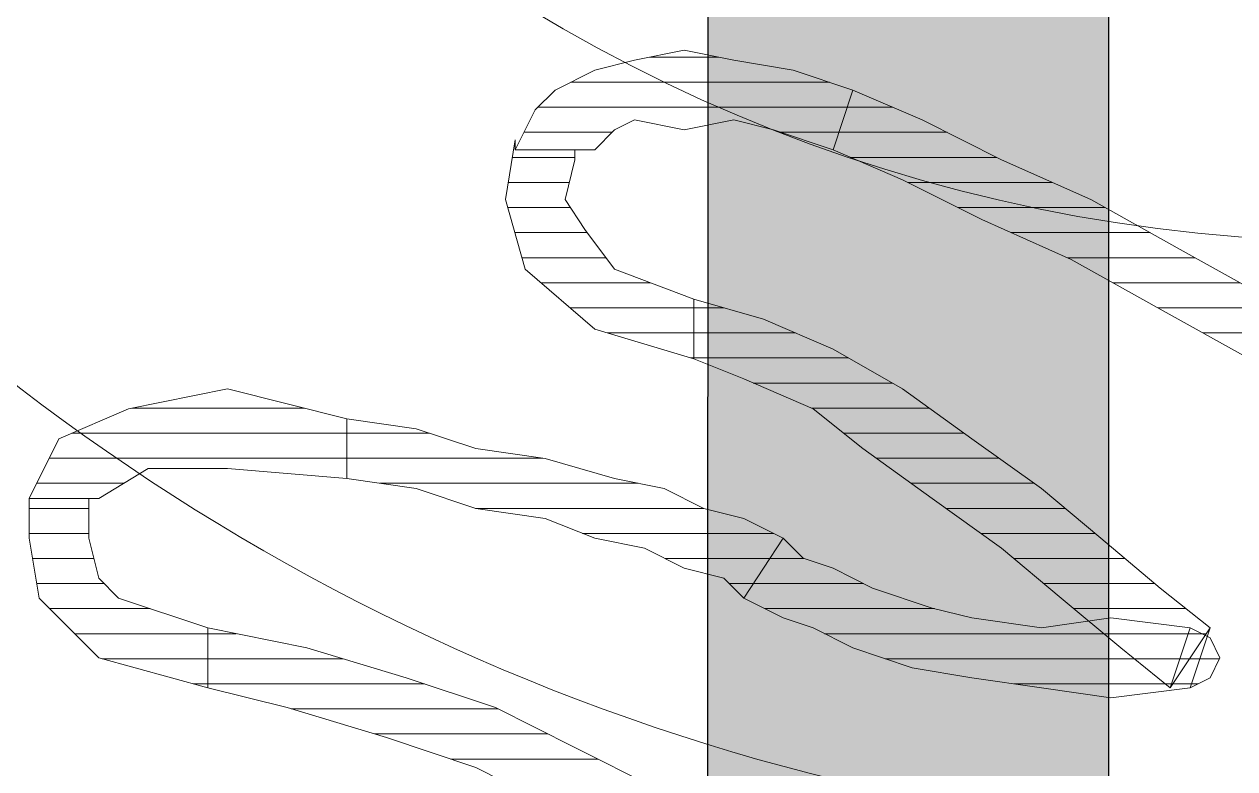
# Model space of a CAD drawing. Header units: centimetres. Extents: x 54005 to 61405, y 90310 to 94744.
# Drawn here: x 56657.55 to 56663.58, y 92630.36 to 92634.07 of the extents above; entities that cross this region are included whole.
import ezdxf

# ---------------------------------------------------------------- set-up
doc = ezdxf.new("R2010")
doc.units = ezdxf.units.CM
doc.header["$LTSCALE"] = 25
doc.linetypes.add('DASHDOT2', pattern=[0.5, 0.25, -0.125, 0, -0.125])
doc.layers.get('0').update_dxf_attribs({"lineweight": 0})
doc.layers.add('BA_axis', color=5, linetype='DASHDOT2')
doc.layers.add('OC-Mutfak_Ekipman', color=252, linetype='Continuous')
pattern_1 = [(360, (-5108.51305, -673.59423), (1e-16, 0.125), [25])]

# ---------------------------------------------------------------- blocks, each defined once
blk = doc.blocks.new('salatabar')
at = {"layer": 'OC-Mutfak_Ekipman'}
h = blk.add_hatch(color=256, dxfattribs=at)
h.dxf.hatch_style = 1
h.paths.add_polyline_path([(93394.0447, -80809.4894, 0.414212), (93393.0448, -80808.4893, 0.41421), (93392.0447, -80809.4893), (93392.0331, -80957.4893, 0.414217), (93393.0331, -80958.4893, 0.414216), (93394.0331, -80957.4894)])
h.paths.add_polyline_path([(93402.0447, -80809.4899, 0.414217), (93401.0448, -80808.4899, 0.414216), (93400.0447, -80809.4898), (93400.0331, -80957.4898, 0.414212), (93401.0331, -80958.4899, 0.41421), (93402.0331, -80957.4899)])
h.paths.add_polyline_path([(93410.0447, -80809.4905, 0.414217), (93409.0448, -80808.4904, 0.41421), (93408.0447, -80809.4903), (93408.0331, -80957.4903, 0.414217), (93409.0331, -80958.4904, 0.41421), (93410.0331, -80957.4905)])
h.paths.add_polyline_path([(93416.0331, -80957.4908, 0.414217), (93417.0331, -80958.4909, 0.41421), (93418.0331, -80957.491), (93418.0447, -80809.491, 0.414217), (93417.0448, -80808.4909, 0.41421), (93416.0447, -80809.4908)])
h.paths.add_polyline_path([(93426.0447, -80809.4915, 0.414217), (93425.0448, -80808.4914, 0.41421), (93424.0447, -80809.4913), (93424.0331, -80957.4913, 0.414217), (93425.0331, -80958.4914, 0.41421), (93426.0331, -80957.4915)])
for p, q in [((93400.0447, -80809.4898), (93400.0331, -80957.4898)), ((93402.0331, -80957.4899), (93402.0447, -80809.4899))]:
    blk.add_line(p, q, dxfattribs=at)
blk = doc.blocks.new('by')
at = {"ltscale": 30}
h = blk.add_hatch(dxfattribs=at)
h.set_pattern_fill('DC_LINES', color=256, scale=0.1, style=0)
h.set_pattern_definition(pattern_1)
edge = h.paths.add_edge_path(flags=0)
edge.add_line((6369.5359, 2206.3277), (6369.239, 2206.4271))
edge.add_line((6369.239, 2206.4271), (6369.0407, 2206.4767))
edge.add_line((6369.0407, 2206.4767), (6368.7937, 2206.4271))
edge.add_line((6368.7937, 2206.4271), (6368.5456, 2206.4767))
edge.add_line((6368.5456, 2206.4767), (6368.447, 2206.4271))
edge.add_line((6368.447, 2206.4271), (6368.3484, 2206.3277))
edge.add_line((6368.3484, 2206.3277), (6368.2488, 2206.3277))
edge.add_line((6368.2488, 2206.3277), (6367.9519, 2206.3277))
edge.add_line((6367.9519, 2206.3277), (6368.0515, 2206.5264))
edge.add_line((6368.0515, 2206.5264), (6368.1501, 2206.6258))
edge.add_line((6368.1501, 2206.6258), (6368.3484, 2206.7251))
edge.add_line((6368.3484, 2206.7251), (6368.5456, 2206.7747))
edge.add_line((6368.5456, 2206.7747), (6368.7937, 2206.8244))
edge.add_line((6368.7937, 2206.8244), (6369.0407, 2206.7747))
edge.add_line((6369.0407, 2206.7747), (6369.3376, 2206.7251))
edge.add_line((6369.3376, 2206.7251), (6369.6345, 2206.6258))
h = blk.add_hatch(dxfattribs=at)
h.set_pattern_fill('DC_LINES', color=256, scale=0.1, style=0)
h.set_pattern_definition(pattern_1)
edge = h.paths.add_edge_path(flags=0)
edge.add_line((6369.5359, 2206.3277), (6369.239, 2206.4271))
edge.add_line((6369.239, 2206.4271), (6369.0407, 2206.4767))
edge.add_line((6369.0407, 2206.4767), (6368.7937, 2206.4271))
edge.add_line((6368.7937, 2206.4271), (6368.5456, 2206.4767))
edge.add_line((6368.5456, 2206.4767), (6368.447, 2206.4271))
edge.add_line((6368.447, 2206.4271), (6368.3484, 2206.3277))
edge.add_line((6368.3484, 2206.3277), (6368.2488, 2206.3277))
edge.add_line((6368.2488, 2206.3277), (6367.9519, 2206.3277))
edge.add_line((6367.9519, 2206.3277), (6368.0515, 2206.5264))
edge.add_line((6368.0515, 2206.5264), (6368.1501, 2206.6258))
edge.add_line((6368.1501, 2206.6258), (6368.3484, 2206.7251))
edge.add_line((6368.3484, 2206.7251), (6368.5456, 2206.7747))
edge.add_line((6368.5456, 2206.7747), (6368.7937, 2206.8244))
edge.add_line((6368.7937, 2206.8244), (6369.0407, 2206.7747))
edge.add_line((6369.0407, 2206.7747), (6369.3376, 2206.7251))
edge.add_line((6369.3376, 2206.7251), (6369.6345, 2206.6258))
h = blk.add_hatch(dxfattribs=at)
h.set_pattern_fill('DC_LINES', color=256, scale=0.1, style=0)
h.set_pattern_definition(pattern_1)
edge = h.paths.add_edge_path(flags=0)
edge.add_line((6372.6521, 2204.7381), (6372.405, 2204.8872))
edge.add_line((6372.405, 2204.8872), (6372.0583, 2205.0362))
edge.add_line((6372.0583, 2205.0362), (6371.613, 2205.2845))
edge.add_line((6371.613, 2205.2845), (6371.1677, 2205.5329))
edge.add_line((6371.1677, 2205.5329), (6370.7234, 2205.7813))
edge.add_line((6370.7234, 2205.7813), (6370.278, 2205.98))
edge.add_line((6370.278, 2205.98), (6369.8816, 2206.1787))
edge.add_line((6369.8816, 2206.1787), (6369.5359, 2206.3277))
edge.add_line((6369.5359, 2206.3277), (6369.6345, 2206.6258))
edge.add_line((6369.6345, 2206.6258), (6369.9812, 2206.4767))
edge.add_line((6369.9812, 2206.4767), (6370.3767, 2206.278))
edge.add_line((6370.3767, 2206.278), (6370.822, 2206.0793))
edge.add_line((6370.822, 2206.0793), (6371.2673, 2205.831))
edge.add_line((6371.2673, 2205.831), (6371.7126, 2205.5826))
edge.add_line((6371.7126, 2205.5826), (6372.1579, 2205.3342))
edge.add_line((6372.1579, 2205.3342), (6372.5036, 2205.1852))
edge.add_line((6372.5036, 2205.1852), (6372.7517, 2205.0362))
h = blk.add_hatch(dxfattribs=at)
h.set_pattern_fill('DC_LINES', color=256, scale=0.1, style=0)
h.set_pattern_definition(pattern_1)
edge = h.paths.add_edge_path(flags=0)
edge.add_line((6372.6521, 2204.7381), (6372.405, 2204.8872))
edge.add_line((6372.405, 2204.8872), (6372.0583, 2205.0362))
edge.add_line((6372.0583, 2205.0362), (6371.613, 2205.2845))
edge.add_line((6371.613, 2205.2845), (6371.1677, 2205.5329))
edge.add_line((6371.1677, 2205.5329), (6370.7234, 2205.7813))
edge.add_line((6370.7234, 2205.7813), (6370.278, 2205.98))
edge.add_line((6370.278, 2205.98), (6369.8816, 2206.1787))
edge.add_line((6369.8816, 2206.1787), (6369.5359, 2206.3277))
edge.add_line((6369.5359, 2206.3277), (6369.6345, 2206.6258))
edge.add_line((6369.6345, 2206.6258), (6369.9812, 2206.4767))
edge.add_line((6369.9812, 2206.4767), (6370.3767, 2206.278))
edge.add_line((6370.3767, 2206.278), (6370.822, 2206.0793))
edge.add_line((6370.822, 2206.0793), (6371.2673, 2205.831))
edge.add_line((6371.2673, 2205.831), (6371.7126, 2205.5826))
edge.add_line((6371.7126, 2205.5826), (6372.1579, 2205.3342))
edge.add_line((6372.1579, 2205.3342), (6372.5036, 2205.1852))
edge.add_line((6372.5036, 2205.1852), (6372.7517, 2205.0362))
h = blk.add_hatch(dxfattribs=at)
h.set_pattern_fill('DC_LINES', color=256, scale=0.1, style=0)
h.set_pattern_definition(pattern_1)
edge = h.paths.add_edge_path(flags=0)
edge.add_line((6368.2488, 2206.3277), (6368.2488, 2206.278))
edge.add_line((6368.2488, 2206.278), (6368.1999, 2206.0793))
edge.add_line((6368.1999, 2206.0793), (6368.2986, 2205.9303))
edge.add_line((6368.2986, 2205.9303), (6368.447, 2205.7316))
edge.add_line((6368.447, 2205.7316), (6368.8425, 2205.5826))
edge.add_line((6368.8425, 2205.5826), (6368.8425, 2205.2845))
edge.add_line((6368.8425, 2205.2845), (6368.3484, 2205.4336))
edge.add_line((6368.3484, 2205.4336), (6368.0017, 2205.7316))
edge.add_line((6368.0017, 2205.7316), (6367.903, 2206.0793))
edge.add_line((6367.903, 2206.0793), (6367.9519, 2206.3774))
edge.add_line((6367.9519, 2206.3774), (6367.9519, 2206.3277))
h = blk.add_hatch(dxfattribs=at)
h.set_pattern_fill('DC_LINES', color=256, scale=0.1, style=0)
h.set_pattern_definition(pattern_1)
edge = h.paths.add_edge_path(flags=0)
edge.add_line((6368.2488, 2206.3277), (6368.2488, 2206.278))
edge.add_line((6368.2488, 2206.278), (6368.1999, 2206.0793))
edge.add_line((6368.1999, 2206.0793), (6368.2986, 2205.9303))
edge.add_line((6368.2986, 2205.9303), (6368.447, 2205.7316))
edge.add_line((6368.447, 2205.7316), (6368.8425, 2205.5826))
edge.add_line((6368.8425, 2205.5826), (6368.8425, 2205.2845))
edge.add_line((6368.8425, 2205.2845), (6368.3484, 2205.4336))
edge.add_line((6368.3484, 2205.4336), (6368.0017, 2205.7316))
edge.add_line((6368.0017, 2205.7316), (6367.903, 2206.0793))
edge.add_line((6367.903, 2206.0793), (6367.9519, 2206.3774))
edge.add_line((6367.9519, 2206.3774), (6367.9519, 2206.3277))
h = blk.add_hatch(dxfattribs=at)
h.set_pattern_fill('DC_LINES', color=256, scale=0.1, style=0)
h.set_pattern_definition(pattern_1)
edge = h.paths.add_edge_path(flags=0)
edge.add_line((6368.8425, 2205.5826), (6369.1892, 2205.4832))
edge.add_line((6369.1892, 2205.4832), (6369.5359, 2205.3342))
edge.add_line((6369.5359, 2205.3342), (6369.8816, 2205.1355))
edge.add_line((6369.8816, 2205.1355), (6370.2282, 2204.8872))
edge.add_line((6370.2282, 2204.8872), (6370.5749, 2204.6388))
edge.add_line((6370.5749, 2204.6388), (6370.8708, 2204.3904))
edge.add_line((6370.8708, 2204.3904), (6371.1677, 2204.142))
edge.add_line((6371.1677, 2204.142), (6371.4157, 2203.9433))
edge.add_line((6371.4157, 2203.9433), (6371.2175, 2203.6453))
edge.add_line((6371.2175, 2203.6453), (6370.9704, 2203.844))
edge.add_line((6370.9704, 2203.844), (6370.6736, 2204.0924))
edge.add_line((6370.6736, 2204.0924), (6370.3767, 2204.3407))
edge.add_line((6370.3767, 2204.3407), (6370.03, 2204.5891))
edge.add_line((6370.03, 2204.5891), (6369.6843, 2204.8375))
edge.add_line((6369.6843, 2204.8375), (6369.4363, 2205.0362))
edge.add_line((6369.4363, 2205.0362), (6369.0905, 2205.1852))
edge.add_line((6369.0905, 2205.1852), (6368.8425, 2205.2845))
h = blk.add_hatch(dxfattribs=at)
h.set_pattern_fill('DC_LINES', color=256, scale=0.1, style=0)
h.set_pattern_definition(pattern_1)
edge = h.paths.add_edge_path(flags=0)
edge.add_line((6368.8425, 2205.5826), (6369.1892, 2205.4832))
edge.add_line((6369.1892, 2205.4832), (6369.5359, 2205.3342))
edge.add_line((6369.5359, 2205.3342), (6369.8816, 2205.1355))
edge.add_line((6369.8816, 2205.1355), (6370.2282, 2204.8872))
edge.add_line((6370.2282, 2204.8872), (6370.5749, 2204.6388))
edge.add_line((6370.5749, 2204.6388), (6370.8708, 2204.3904))
edge.add_line((6370.8708, 2204.3904), (6371.1677, 2204.142))
edge.add_line((6371.1677, 2204.142), (6371.4157, 2203.9433))
edge.add_line((6371.4157, 2203.9433), (6371.2175, 2203.6453))
edge.add_line((6371.2175, 2203.6453), (6370.9704, 2203.844))
edge.add_line((6370.9704, 2203.844), (6370.6736, 2204.0924))
edge.add_line((6370.6736, 2204.0924), (6370.3767, 2204.3407))
edge.add_line((6370.3767, 2204.3407), (6370.03, 2204.5891))
edge.add_line((6370.03, 2204.5891), (6369.6843, 2204.8375))
edge.add_line((6369.6843, 2204.8375), (6369.4363, 2205.0362))
edge.add_line((6369.4363, 2205.0362), (6369.0905, 2205.1852))
edge.add_line((6369.0905, 2205.1852), (6368.8425, 2205.2845))
h = blk.add_hatch(dxfattribs=at)
h.set_pattern_fill('DC_LINES', color=256, scale=0.1, style=0)
h.set_pattern_definition(pattern_1)
edge = h.paths.add_edge_path(flags=0)
edge.add_line((6367.1111, 2204.6885), (6366.5173, 2204.7381))
edge.add_line((6366.5173, 2204.7381), (6366.1218, 2204.7381))
edge.add_line((6366.1218, 2204.7381), (6365.8747, 2204.5891))
edge.add_line((6365.8747, 2204.5891), (6365.8249, 2204.5891))
edge.add_line((6365.8249, 2204.5891), (6365.528, 2204.5891))
edge.add_line((6365.528, 2204.5891), (6365.6765, 2204.8872))
edge.add_line((6365.6765, 2204.8872), (6366.0232, 2205.0362))
edge.add_line((6366.0232, 2205.0362), (6366.5173, 2205.1355))
edge.add_line((6366.5173, 2205.1355), (6367.1111, 2204.9865))
h = blk.add_hatch(dxfattribs=at)
h.set_pattern_fill('DC_LINES', color=256, scale=0.1, style=0)
h.set_pattern_definition(pattern_1)
edge = h.paths.add_edge_path(flags=0)
edge.add_line((6367.1111, 2204.6885), (6366.5173, 2204.7381))
edge.add_line((6366.5173, 2204.7381), (6366.1218, 2204.7381))
edge.add_line((6366.1218, 2204.7381), (6365.8747, 2204.5891))
edge.add_line((6365.8747, 2204.5891), (6365.8249, 2204.5891))
edge.add_line((6365.8249, 2204.5891), (6365.528, 2204.5891))
edge.add_line((6365.528, 2204.5891), (6365.6765, 2204.8872))
edge.add_line((6365.6765, 2204.8872), (6366.0232, 2205.0362))
edge.add_line((6366.0232, 2205.0362), (6366.5173, 2205.1355))
edge.add_line((6366.5173, 2205.1355), (6367.1111, 2204.9865))
h = blk.add_hatch(dxfattribs=at)
h.set_pattern_fill('DC_LINES', color=256, scale=0.1, style=0)
h.set_pattern_definition(pattern_1)
edge = h.paths.add_edge_path(flags=0)
edge.add_line((6369.0905, 2204.0924), (6368.9909, 2204.1917))
edge.add_line((6368.9909, 2204.1917), (6368.7937, 2204.2414))
edge.add_line((6368.7937, 2204.2414), (6368.5954, 2204.3407))
edge.add_line((6368.5954, 2204.3407), (6368.3484, 2204.3904))
edge.add_line((6368.3484, 2204.3904), (6368.1003, 2204.4898))
edge.add_line((6368.1003, 2204.4898), (6367.7546, 2204.5394))
edge.add_line((6367.7546, 2204.5394), (6367.4577, 2204.6388))
edge.add_line((6367.4577, 2204.6388), (6367.1111, 2204.6885))
edge.add_line((6367.1111, 2204.6885), (6367.1111, 2204.9865))
edge.add_line((6367.1111, 2204.9865), (6367.4577, 2204.9368))
edge.add_line((6367.4577, 2204.9368), (6367.7546, 2204.8375))
edge.add_line((6367.7546, 2204.8375), (6368.1003, 2204.7878))
edge.add_line((6368.1003, 2204.7878), (6368.447, 2204.6885))
edge.add_line((6368.447, 2204.6885), (6368.6941, 2204.6388))
edge.add_line((6368.6941, 2204.6388), (6368.8923, 2204.5394))
edge.add_line((6368.8923, 2204.5394), (6369.0905, 2204.4898))
edge.add_line((6369.0905, 2204.4898), (6369.2878, 2204.3904))
h = blk.add_hatch(dxfattribs=at)
h.set_pattern_fill('DC_LINES', color=256, scale=0.1, style=0)
h.set_pattern_definition(pattern_1)
edge = h.paths.add_edge_path(flags=0)
edge.add_line((6369.0905, 2204.0924), (6368.9909, 2204.1917))
edge.add_line((6368.9909, 2204.1917), (6368.7937, 2204.2414))
edge.add_line((6368.7937, 2204.2414), (6368.5954, 2204.3407))
edge.add_line((6368.5954, 2204.3407), (6368.3484, 2204.3904))
edge.add_line((6368.3484, 2204.3904), (6368.1003, 2204.4898))
edge.add_line((6368.1003, 2204.4898), (6367.7546, 2204.5394))
edge.add_line((6367.7546, 2204.5394), (6367.4577, 2204.6388))
edge.add_line((6367.4577, 2204.6388), (6367.1111, 2204.6885))
edge.add_line((6367.1111, 2204.6885), (6367.1111, 2204.9865))
edge.add_line((6367.1111, 2204.9865), (6367.4577, 2204.9368))
edge.add_line((6367.4577, 2204.9368), (6367.7546, 2204.8375))
edge.add_line((6367.7546, 2204.8375), (6368.1003, 2204.7878))
edge.add_line((6368.1003, 2204.7878), (6368.447, 2204.6885))
edge.add_line((6368.447, 2204.6885), (6368.6941, 2204.6388))
edge.add_line((6368.6941, 2204.6388), (6368.8923, 2204.5394))
edge.add_line((6368.8923, 2204.5394), (6369.0905, 2204.4898))
edge.add_line((6369.0905, 2204.4898), (6369.2878, 2204.3904))
h = blk.add_hatch(dxfattribs=at)
h.set_pattern_fill('DC_LINES', color=256, scale=0.1, style=0)
h.set_pattern_definition(pattern_1)
edge = h.paths.add_edge_path(flags=0)
edge.add_line((6365.8249, 2204.5891), (6365.8249, 2204.3904))
edge.add_line((6365.8249, 2204.3904), (6365.8747, 2204.1917))
edge.add_line((6365.8747, 2204.1917), (6365.9734, 2204.0924))
edge.add_line((6365.9734, 2204.0924), (6366.4187, 2203.9433))
edge.add_line((6366.4187, 2203.9433), (6366.4187, 2203.6453))
edge.add_line((6366.4187, 2203.6453), (6365.8747, 2203.7943))
edge.add_line((6365.8747, 2203.7943), (6365.5779, 2204.0924))
edge.add_line((6365.5779, 2204.0924), (6365.528, 2204.3904))
edge.add_line((6365.528, 2204.3904), (6365.528, 2204.5891))
h = blk.add_hatch(dxfattribs=at)
h.set_pattern_fill('DC_LINES', color=256, scale=0.1, style=0)
h.set_pattern_definition(pattern_1)
edge = h.paths.add_edge_path(flags=0)
edge.add_line((6365.8249, 2204.5891), (6365.8249, 2204.3904))
edge.add_line((6365.8249, 2204.3904), (6365.8747, 2204.1917))
edge.add_line((6365.8747, 2204.1917), (6365.9734, 2204.0924))
edge.add_line((6365.9734, 2204.0924), (6366.4187, 2203.9433))
edge.add_line((6366.4187, 2203.9433), (6366.4187, 2203.6453))
edge.add_line((6366.4187, 2203.6453), (6365.8747, 2203.7943))
edge.add_line((6365.8747, 2203.7943), (6365.5779, 2204.0924))
edge.add_line((6365.5779, 2204.0924), (6365.528, 2204.3904))
edge.add_line((6365.528, 2204.3904), (6365.528, 2204.5891))
h = blk.add_hatch(dxfattribs=at)
h.set_pattern_fill('DC_LINES', color=256, scale=0.1, style=0)
h.set_pattern_definition(pattern_1)
edge = h.paths.add_edge_path(flags=0)
edge.add_line((6371.4157, 2203.9433), (6371.3161, 2203.6453))
edge.add_line((6371.3161, 2203.6453), (6370.9206, 2203.5956))
edge.add_line((6370.9206, 2203.5956), (6370.5749, 2203.6453))
edge.add_line((6370.5749, 2203.6453), (6370.2282, 2203.695))
edge.add_line((6370.2282, 2203.695), (6369.9314, 2203.7446))
edge.add_line((6369.9314, 2203.7446), (6369.6345, 2203.844))
edge.add_line((6369.6345, 2203.844), (6369.4363, 2203.9433))
edge.add_line((6369.4363, 2203.9433), (6369.2878, 2203.993))
edge.add_line((6369.2878, 2203.993), (6369.0905, 2204.0924))
edge.add_line((6369.0905, 2204.0924), (6369.2878, 2204.3904))
edge.add_line((6369.2878, 2204.3904), (6369.3874, 2204.291))
edge.add_line((6369.3874, 2204.291), (6369.5359, 2204.2414))
edge.add_line((6369.5359, 2204.2414), (6369.7331, 2204.142))
edge.add_line((6369.7331, 2204.142), (6370.03, 2204.0427))
edge.add_line((6370.03, 2204.0427), (6370.2282, 2203.993))
edge.add_line((6370.2282, 2203.993), (6370.5749, 2203.9433))
edge.add_line((6370.5749, 2203.9433), (6370.9206, 2203.993))
edge.add_line((6370.9206, 2203.993), (6371.3161, 2203.9433))
edge.add_line((6371.3161, 2203.9433), (6371.2175, 2203.6453))
edge.add_line((6371.2175, 2203.6453), (6371.3161, 2203.9433))
edge.add_line((6371.3161, 2203.9433), (6371.4157, 2203.8937))
edge.add_line((6371.4157, 2203.8937), (6371.4646, 2203.7943))
edge.add_line((6371.4646, 2203.7943), (6371.4157, 2203.695))
edge.add_line((6371.4157, 2203.695), (6371.3161, 2203.6453))
h = blk.add_hatch(dxfattribs=at)
h.set_pattern_fill('DC_LINES', color=256, scale=0.1, style=0)
h.set_pattern_definition(pattern_1)
edge = h.paths.add_edge_path(flags=0)
edge.add_line((6371.4157, 2203.9433), (6371.3161, 2203.6453))
edge.add_line((6371.3161, 2203.6453), (6370.9206, 2203.5956))
edge.add_line((6370.9206, 2203.5956), (6370.5749, 2203.6453))
edge.add_line((6370.5749, 2203.6453), (6370.2282, 2203.695))
edge.add_line((6370.2282, 2203.695), (6369.9314, 2203.7446))
edge.add_line((6369.9314, 2203.7446), (6369.6345, 2203.844))
edge.add_line((6369.6345, 2203.844), (6369.4363, 2203.9433))
edge.add_line((6369.4363, 2203.9433), (6369.2878, 2203.993))
edge.add_line((6369.2878, 2203.993), (6369.0905, 2204.0924))
edge.add_line((6369.0905, 2204.0924), (6369.2878, 2204.3904))
edge.add_line((6369.2878, 2204.3904), (6369.3874, 2204.291))
edge.add_line((6369.3874, 2204.291), (6369.5359, 2204.2414))
edge.add_line((6369.5359, 2204.2414), (6369.7331, 2204.142))
edge.add_line((6369.7331, 2204.142), (6370.03, 2204.0427))
edge.add_line((6370.03, 2204.0427), (6370.2282, 2203.993))
edge.add_line((6370.2282, 2203.993), (6370.5749, 2203.9433))
edge.add_line((6370.5749, 2203.9433), (6370.9206, 2203.993))
edge.add_line((6370.9206, 2203.993), (6371.3161, 2203.9433))
edge.add_line((6371.3161, 2203.9433), (6371.2175, 2203.6453))
edge.add_line((6371.2175, 2203.6453), (6371.3161, 2203.9433))
edge.add_line((6371.3161, 2203.9433), (6371.4157, 2203.8937))
edge.add_line((6371.4157, 2203.8937), (6371.4646, 2203.7943))
edge.add_line((6371.4646, 2203.7943), (6371.4157, 2203.695))
edge.add_line((6371.4157, 2203.695), (6371.3161, 2203.6453))
h = blk.add_hatch(dxfattribs=at)
h.set_pattern_fill('DC_LINES', color=256, scale=0.1, style=0)
h.set_pattern_definition(pattern_1)
edge = h.paths.add_edge_path(flags=0)
edge.add_line((6366.4187, 2203.9433), (6366.9128, 2203.844))
edge.add_line((6366.9128, 2203.844), (6367.4079, 2203.695))
edge.add_line((6367.4079, 2203.695), (6367.8532, 2203.5459))
edge.add_line((6367.8532, 2203.5459), (6368.2488, 2203.3472))
edge.add_line((6368.2488, 2203.3472), (6368.6452, 2203.1486))
edge.add_line((6368.6452, 2203.1486), (6369.0905, 2202.9002))
edge.add_line((6369.0905, 2202.9002), (6369.3874, 2202.7015))
edge.add_line((6369.3874, 2202.7015), (6369.6843, 2202.5524))
edge.add_line((6369.6843, 2202.5524), (6369.5847, 2202.2544))
edge.add_line((6369.5847, 2202.2544), (6369.2878, 2202.4034))
edge.add_line((6369.2878, 2202.4034), (6368.8923, 2202.6021))
edge.add_line((6368.8923, 2202.6021), (6368.5456, 2202.8505))
edge.add_line((6368.5456, 2202.8505), (6368.1501, 2203.0492))
edge.add_line((6368.1501, 2203.0492), (6367.7546, 2203.2479))
edge.add_line((6367.7546, 2203.2479), (6367.3093, 2203.3969))
edge.add_line((6367.3093, 2203.3969), (6366.8142, 2203.5459))
edge.add_line((6366.8142, 2203.5459), (6366.4187, 2203.6453))
h = blk.add_hatch(dxfattribs=at)
h.set_pattern_fill('DC_LINES', color=256, scale=0.1, style=0)
h.set_pattern_definition(pattern_1)
edge = h.paths.add_edge_path(flags=0)
edge.add_line((6366.4187, 2203.9433), (6366.9128, 2203.844))
edge.add_line((6366.9128, 2203.844), (6367.4079, 2203.695))
edge.add_line((6367.4079, 2203.695), (6367.8532, 2203.5459))
edge.add_line((6367.8532, 2203.5459), (6368.2488, 2203.3472))
edge.add_line((6368.2488, 2203.3472), (6368.6452, 2203.1486))
edge.add_line((6368.6452, 2203.1486), (6369.0905, 2202.9002))
edge.add_line((6369.0905, 2202.9002), (6369.3874, 2202.7015))
edge.add_line((6369.3874, 2202.7015), (6369.6843, 2202.5524))
edge.add_line((6369.6843, 2202.5524), (6369.5847, 2202.2544))
edge.add_line((6369.5847, 2202.2544), (6369.2878, 2202.4034))
edge.add_line((6369.2878, 2202.4034), (6368.8923, 2202.6021))
edge.add_line((6368.8923, 2202.6021), (6368.5456, 2202.8505))
edge.add_line((6368.5456, 2202.8505), (6368.1501, 2203.0492))
edge.add_line((6368.1501, 2203.0492), (6367.7546, 2203.2479))
edge.add_line((6367.7546, 2203.2479), (6367.3093, 2203.3969))
edge.add_line((6367.3093, 2203.3969), (6366.8142, 2203.5459))
edge.add_line((6366.8142, 2203.5459), (6366.4187, 2203.6453))
for p, q in [((6368.5456, 2206.7747, -4.5045), (6368.7937, 2206.8244, -4.5045)), ((6368.5456, 2206.7747, -4.5045), (6368.7937, 2206.8244, -4.5045)), ((6368.7937, 2206.8244, -4.5045), (6369.0407, 2206.7747, -4.5045)), ((6368.7937, 2206.8244, -4.5045), (6369.0407, 2206.7747, -4.5045)), ((6368.3484, 2206.7251, -4.5045), (6368.5456, 2206.7747, -4.5045)), ((6368.3484, 2206.7251, -4.5045), (6368.5456, 2206.7747, -4.5045)), ((6369.0407, 2206.7747, -4.5045), (6369.3376, 2206.7251, -4.5045)), ((6369.0407, 2206.7747, -4.5045), (6369.3376, 2206.7251, -4.5045)), ((6368.1501, 2206.6258, -4.5045), (6368.3484, 2206.7251, -4.5045)), ((6368.1501, 2206.6258, -4.5045), (6368.3484, 2206.7251, -4.5045)), ((6369.3376, 2206.7251, -4.5045), (6369.6345, 2206.6258, -4.5045)), ((6369.3376, 2206.7251, -4.5045), (6369.6345, 2206.6258, -4.5045)), ((6368.0515, 2206.5264, -4.5045), (6368.1501, 2206.6258, -4.5045)), ((6368.0515, 2206.5264, -4.5045), (6368.1501, 2206.6258, -4.5045)), ((6369.6345, 2206.6258, -4.5045), (6369.5359, 2206.3277, -4.5045)), ((6369.6345, 2206.6258, -4.5045), (6369.5359, 2206.3277, -4.5045)), ((6369.5359, 2206.3277, -4.5045), (6369.6345, 2206.6258, -4.5045)), ((6369.5359, 2206.3277, -4.5045), (6369.6345, 2206.6258, -4.5045)), ((6369.6345, 2206.6258, -4.5045), (6369.6345, 2206.6258, -4.5045)), ((6369.6345, 2206.6258, -4.5045), (6369.6345, 2206.6258, -4.5045)), ((6369.6345, 2206.6258, -4.5045), (6369.9812, 2206.4767, -4.5045)), ((6369.6345, 2206.6258, -4.5045), (6369.9812, 2206.4767, -4.5045)), ((6367.9519, 2206.3277, -4.5045), (6368.0515, 2206.5264, -4.5045)), ((6367.9519, 2206.3277, -4.5045), (6368.0515, 2206.5264, -4.5045)), ((6368.5456, 2206.4767, -4.5045), (6368.447, 2206.4271, -4.5045)), ((6368.5456, 2206.4767, -4.5045), (6368.447, 2206.4271, -4.5045)), ((6368.7937, 2206.4271, -4.5045), (6368.5456, 2206.4767, -4.5045)), ((6368.7937, 2206.4271, -4.5045), (6368.5456, 2206.4767, -4.5045)), ((6369.0407, 2206.4767, -4.5045), (6368.7937, 2206.4271, -4.5045)), ((6369.0407, 2206.4767, -4.5045), (6368.7937, 2206.4271, -4.5045)), ((6369.239, 2206.4271, -4.5045), (6369.0407, 2206.4767, -4.5045)), ((6369.239, 2206.4271, -4.5045), (6369.0407, 2206.4767, -4.5045)), ((6369.9812, 2206.4767, -4.5045), (6370.3767, 2206.278, -4.5045)), ((6369.9812, 2206.4767, -4.5045), (6370.3767, 2206.278, -4.5045)), ((6368.447, 2206.4271, -4.5045), (6368.3484, 2206.3277, -4.5045)), ((6368.447, 2206.4271, -4.5045), (6368.3484, 2206.3277, -4.5045)), ((6369.5359, 2206.3277, -4.5045), (6369.239, 2206.4271, -4.5045)), ((6369.5359, 2206.3277, -4.5045), (6369.239, 2206.4271, -4.5045)), ((6367.903, 2206.0793, -4.5045), (6367.9519, 2206.3774, -4.5045)), ((6367.903, 2206.0793, -4.5045), (6367.9519, 2206.3774, -4.5045)), ((6367.9519, 2206.3774, -4.5045), (6367.9519, 2206.3277, -4.5045)), ((6367.9519, 2206.3774, -4.5045), (6367.9519, 2206.3277, -4.5045)), ((6368.2488, 2206.3277, -4.5045), (6367.9519, 2206.3277, -4.5045)), ((6368.2488, 2206.3277, -4.5045), (6367.9519, 2206.3277, -4.5045)), ((6367.9519, 2206.3277, -4.5045), (6368.2488, 2206.3277, -4.5045)), ((6367.9519, 2206.3277, -4.5045), (6368.2488, 2206.3277, -4.5045)), ((6368.3484, 2206.3277, -4.5045), (6368.2488, 2206.3277, -4.5045)), ((6368.2488, 2206.3277, -4.5045), (6368.2488, 2206.3277, -4.5045)), ((6368.3484, 2206.3277, -4.5045), (6368.2488, 2206.3277, -4.5045)), ((6368.2488, 2206.3277, -4.5045), (6368.2488, 2206.3277, -4.5045)), ((6368.2488, 2206.3277, -4.5045), (6368.2488, 2206.278, -4.5045)), ((6368.2488, 2206.3277, -4.5045), (6368.2488, 2206.3277, -4.5045)), ((6368.2488, 2206.3277, -4.5045), (6368.2488, 2206.278, -4.5045)), ((6368.2488, 2206.3277, -4.5045), (6368.2488, 2206.3277, -4.5045)), ((6369.5359, 2206.3277, -4.5045), (6369.5359, 2206.3277, -4.5045)), ((6369.5359, 2206.3277, -4.5045), (6369.5359, 2206.3277, -4.5045)), ((6369.5359, 2206.3277, -4.5045), (6369.5359, 2206.3277, -4.5045)), ((6369.5359, 2206.3277, -4.5045), (6369.5359, 2206.3277, -4.5045)), ((6369.8816, 2206.1787, -4.5045), (6369.5359, 2206.3277, -4.5045)), ((6369.8816, 2206.1787, -4.5045), (6369.5359, 2206.3277, -4.5045)), ((6368.2488, 2206.278, -4.5045), (6368.1999, 2206.0793, -4.5045)), ((6368.2488, 2206.278, -4.5045), (6368.1999, 2206.0793, -4.5045)), ((6370.3767, 2206.278, -4.5045), (6370.822, 2206.0793, -4.5045)), ((6370.3767, 2206.278, -4.5045), (6370.822, 2206.0793, -4.5045)), ((6370.278, 2205.98, -4.5045), (6369.8816, 2206.1787, -4.5045)), ((6370.278, 2205.98, -4.5045), (6369.8816, 2206.1787, -4.5045)), ((6368.0017, 2205.7316, -4.5045), (6367.903, 2206.0793, -4.5045)), ((6368.0017, 2205.7316, -4.5045), (6367.903, 2206.0793, -4.5045)), ((6368.1999, 2206.0793, -4.5045), (6368.2986, 2205.9303, -4.5045)), ((6368.1999, 2206.0793, -4.5045), (6368.2986, 2205.9303, -4.5045)), ((6370.822, 2206.0793, -4.5045), (6371.2673, 2205.831, -4.5045)), ((6370.822, 2206.0793, -4.5045), (6371.2673, 2205.831, -4.5045)), ((6370.7234, 2205.7813, -4.5045), (6370.278, 2205.98, -4.5045)), ((6370.7234, 2205.7813, -4.5045), (6370.278, 2205.98, -4.5045)), ((6368.2986, 2205.9303, -4.5045), (6368.447, 2205.7316, -4.5045)), ((6368.2986, 2205.9303, -4.5045), (6368.447, 2205.7316, -4.5045)), ((6371.2673, 2205.831, -4.5045), (6371.7126, 2205.5826, -4.5045)), ((6371.2673, 2205.831, -4.5045), (6371.7126, 2205.5826, -4.5045)), ((6368.3484, 2205.4336, -4.5045), (6368.0017, 2205.7316, -4.5045)), ((6368.3484, 2205.4336, -4.5045), (6368.0017, 2205.7316, -4.5045)), ((6368.447, 2205.7316, -4.5045), (6368.8425, 2205.5826, -4.5045)), ((6368.447, 2205.7316, -4.5045), (6368.8425, 2205.5826, -4.5045)), ((6371.1677, 2205.5329, -4.5045), (6370.7234, 2205.7813, -4.5045)), ((6371.1677, 2205.5329, -4.5045), (6370.7234, 2205.7813, -4.5045)), ((6368.8425, 2205.5826, -4.5045), (6368.8425, 2205.5826, -4.5045)), ((6368.8425, 2205.5826, -4.5045), (6369.1892, 2205.4832, -4.5045)), ((6368.8425, 2205.2845, -4.5045), (6368.8425, 2205.5826, -4.5045)), ((6368.8425, 2205.5826, -4.5045), (6368.8425, 2205.5826, -4.5045)), ((6368.8425, 2205.5826, -4.5045), (6368.8425, 2205.2845, -4.5045)), ((6368.8425, 2205.5826, -4.5045), (6368.8425, 2205.2845, -4.5045)), ((6368.8425, 2205.5826, -4.5045), (6368.8425, 2205.5826, -4.5045)), ((6368.8425, 2205.5826, -4.5045), (6369.1892, 2205.4832, -4.5045)), ((6368.8425, 2205.2845, -4.5045), (6368.8425, 2205.5826, -4.5045)), ((6368.8425, 2205.5826, -4.5045), (6368.8425, 2205.5826, -4.5045)), ((6369.1892, 2205.4832, -4.5045), (6369.5359, 2205.3342, -4.5045)), ((6369.1892, 2205.4832, -4.5045), (6369.5359, 2205.3342, -4.5045)), ((6371.613, 2205.2845, -4.5045), (6371.1677, 2205.5329, -4.5045)), ((6371.613, 2205.2845, -4.5045), (6371.1677, 2205.5329, -4.5045)), ((6368.8425, 2205.2845, -4.5045), (6368.3484, 2205.4336, -4.5045)), ((6368.8425, 2205.2845, -4.5045), (6368.3484, 2205.4336, -4.5045)), ((6369.5359, 2205.3342, -4.5045), (6369.8816, 2205.1355, -4.5045)), ((6369.5359, 2205.3342, -4.5045), (6369.8816, 2205.1355, -4.5045)), ((6369.0905, 2205.1852, -4.5045), (6368.8425, 2205.2845, -4.5045)), ((6368.8425, 2205.2845, -4.5045), (6368.8425, 2205.2845, -4.5045)), ((6369.0905, 2205.1852, -4.5045), (6368.8425, 2205.2845, -4.5045)), ((6368.8425, 2205.2845, -4.5045), (6368.8425, 2205.2845, -4.5045)), ((6369.4363, 2205.0362, -4.5045), (6369.0905, 2205.1852, -4.5045)), ((6369.4363, 2205.0362, -4.5045), (6369.0905, 2205.1852, -4.5045)), ((6366.0232, 2205.0362, -4.5045), (6366.5173, 2205.1355, -4.5045)), ((6366.0232, 2205.0362, -4.5045), (6366.5173, 2205.1355, -4.5045)), ((6366.5173, 2205.1355, -4.5045), (6367.1111, 2204.9865, -4.5045)), ((6366.5173, 2205.1355, -4.5045), (6367.1111, 2204.9865, -4.5045)), ((6369.8816, 2205.1355, -4.5045), (6370.2282, 2204.8872, -4.5045)), ((6369.8816, 2205.1355, -4.5045), (6370.2282, 2204.8872, -4.5045)), ((6365.6765, 2204.8872, -4.5045), (6366.0232, 2205.0362, -4.5045)), ((6365.6765, 2204.8872, -4.5045), (6366.0232, 2205.0362, -4.5045)), ((6369.6843, 2204.8375, -4.5045), (6369.4363, 2205.0362, -4.5045)), ((6369.6843, 2204.8375, -4.5045), (6369.4363, 2205.0362, -4.5045)), ((6367.1111, 2204.9865, -4.5045), (6367.1111, 2204.9865, -4.5045)), ((6367.1111, 2204.9865, -4.5045), (6367.1111, 2204.6885, -4.5045)), ((6367.1111, 2204.9865, -4.5045), (6367.1111, 2204.9865, -4.5045)), ((6367.1111, 2204.9865, -4.5045), (6367.1111, 2204.6885, -4.5045)), ((6367.1111, 2204.6885, -4.5045), (6367.1111, 2204.9865, -4.5045)), ((6367.1111, 2204.9865, -4.5045), (6367.4577, 2204.9368, -4.5045)), ((6367.1111, 2204.6885, -4.5045), (6367.1111, 2204.9865, -4.5045)), ((6367.1111, 2204.9865, -4.5045), (6367.4577, 2204.9368, -4.5045)), ((6365.528, 2204.5891, -4.5045), (6365.6765, 2204.8872, -4.5045)), ((6365.528, 2204.5891, -4.5045), (6365.6765, 2204.8872, -4.5045)), ((6367.4577, 2204.9368, -4.5045), (6367.7546, 2204.8375, -4.5045)), ((6367.4577, 2204.9368, -4.5045), (6367.7546, 2204.8375, -4.5045)), ((6370.2282, 2204.8872, -4.5045), (6370.5749, 2204.6388, -4.5045)), ((6370.2282, 2204.8872, -4.5045), (6370.5749, 2204.6388, -4.5045)), ((6367.7546, 2204.8375, -4.5045), (6368.1003, 2204.7878, -4.5045)), ((6367.7546, 2204.8375, -4.5045), (6368.1003, 2204.7878, -4.5045)), ((6370.03, 2204.5891, -4.5045), (6369.6843, 2204.8375, -4.5045)), ((6370.03, 2204.5891, -4.5045), (6369.6843, 2204.8375, -4.5045)), ((6368.1003, 2204.7878, -4.5045), (6368.447, 2204.6885, -4.5045)), ((6368.1003, 2204.7878, -4.5045), (6368.447, 2204.6885, -4.5045)), ((6366.1218, 2204.7381, -4.5045), (6365.8747, 2204.5891, -4.5045)), ((6366.1218, 2204.7381, -4.5045), (6365.8747, 2204.5891, -4.5045)), ((6366.5173, 2204.7381, -4.5045), (6366.1218, 2204.7381, -4.5045)), ((6366.5173, 2204.7381, -4.5045), (6366.1218, 2204.7381, -4.5045)), ((6367.1111, 2204.6885, -4.5045), (6366.5173, 2204.7381, -4.5045)), ((6367.1111, 2204.6885, -4.5045), (6366.5173, 2204.7381, -4.5045)), ((6367.1111, 2204.6885, -4.5045), (6367.1111, 2204.6885, -4.5045)), ((6367.1111, 2204.6885, -4.5045), (6367.1111, 2204.6885, -4.5045)), ((6367.1111, 2204.6885, -4.5045), (6367.1111, 2204.6885, -4.5045)), ((6367.1111, 2204.6885, -4.5045), (6367.1111, 2204.6885, -4.5045)), ((6367.4577, 2204.6388, -4.5045), (6367.1111, 2204.6885, -4.5045)), ((6367.4577, 2204.6388, -4.5045), (6367.1111, 2204.6885, -4.5045)), ((6367.7546, 2204.5394, -4.5045), (6367.4577, 2204.6388, -4.5045)), ((6367.7546, 2204.5394, -4.5045), (6367.4577, 2204.6388, -4.5045)), ((6368.447, 2204.6885, -4.5045), (6368.6941, 2204.6388, -4.5045)), ((6368.447, 2204.6885, -4.5045), (6368.6941, 2204.6388, -4.5045)), ((6368.6941, 2204.6388, -4.5045), (6368.8923, 2204.5394, -4.5045)), ((6368.6941, 2204.6388, -4.5045), (6368.8923, 2204.5394, -4.5045)), ((6370.5749, 2204.6388, -4.5045), (6370.8708, 2204.3904, -4.5045)), ((6370.5749, 2204.6388, -4.5045), (6370.8708, 2204.3904, -4.5045)), ((6365.528, 2204.3904, -4.5045), (6365.528, 2204.5891, -4.5045)), ((6365.528, 2204.5891, -4.5045), (6365.528, 2204.5891, -4.5045)), ((6365.528, 2204.5891, -4.5045), (6365.8249, 2204.5891, -4.5045)), ((6365.8249, 2204.5891, -4.5045), (6365.528, 2204.5891, -4.5045)), ((6365.528, 2204.3904, -4.5045), (6365.528, 2204.5891, -4.5045)), ((6365.528, 2204.5891, -4.5045), (6365.528, 2204.5891, -4.5045)), ((6365.528, 2204.5891, -4.5045), (6365.8249, 2204.5891, -4.5045)), ((6365.8249, 2204.5891, -4.5045), (6365.528, 2204.5891, -4.5045)), ((6365.8249, 2204.5891, -4.5045), (6365.8249, 2204.5891, -4.5045)), ((6365.8249, 2204.5891, -4.5045), (6365.8249, 2204.3904, -4.5045)), ((6365.8249, 2204.5891, -4.5045), (6365.8249, 2204.5891, -4.5045)), ((6365.8747, 2204.5891, -4.5045), (6365.8249, 2204.5891, -4.5045)), ((6365.8249, 2204.5891, -4.5045), (6365.8249, 2204.5891, -4.5045)), ((6365.8249, 2204.5891, -4.5045), (6365.8249, 2204.3904, -4.5045)), ((6365.8249, 2204.5891, -4.5045), (6365.8249, 2204.5891, -4.5045)), ((6365.8747, 2204.5891, -4.5045), (6365.8249, 2204.5891, -4.5045)), ((6370.3767, 2204.3407, -4.5045), (6370.03, 2204.5891, -4.5045)), ((6370.3767, 2204.3407, -4.5045), (6370.03, 2204.5891, -4.5045)), ((6368.1003, 2204.4898, -4.5045), (6367.7546, 2204.5394, -4.5045)), ((6368.1003, 2204.4898, -4.5045), (6367.7546, 2204.5394, -4.5045)), ((6368.8923, 2204.5394, -4.5045), (6369.0905, 2204.4898, -4.5045)), ((6368.8923, 2204.5394, -4.5045), (6369.0905, 2204.4898, -4.5045)), ((6368.3484, 2204.3904, -4.5045), (6368.1003, 2204.4898, -4.5045)), ((6368.3484, 2204.3904, -4.5045), (6368.1003, 2204.4898, -4.5045)), ((6369.0905, 2204.4898, -4.5045), (6369.2878, 2204.3904, -4.5045)), ((6369.0905, 2204.4898, -4.5045), (6369.2878, 2204.3904, -4.5045)), ((6365.5779, 2204.0924, -4.5045), (6365.528, 2204.3904, -4.5045)), ((6365.5779, 2204.0924, -4.5045), (6365.528, 2204.3904, -4.5045)), ((6365.8249, 2204.3904, -4.5045), (6365.8747, 2204.1917, -4.5045)), ((6365.8249, 2204.3904, -4.5045), (6365.8747, 2204.1917, -4.5045)), ((6368.5954, 2204.3407, -4.5045), (6368.3484, 2204.3904, -4.5045)), ((6368.5954, 2204.3407, -4.5045), (6368.3484, 2204.3904, -4.5045)), ((6368.7937, 2204.2414, -4.5045), (6368.5954, 2204.3407, -4.5045)), ((6368.7937, 2204.2414, -4.5045), (6368.5954, 2204.3407, -4.5045)), ((6369.0905, 2204.0924, -4.5045), (6369.2878, 2204.3904, -4.5045)), ((6369.0905, 2204.0924, -4.5045), (6369.2878, 2204.3904, -4.5045)), ((6369.2878, 2204.3904, -4.5045), (6369.0905, 2204.0924, -4.5045)), ((6369.2878, 2204.3904, -4.5045), (6369.0905, 2204.0924, -4.5045)), ((6369.2878, 2204.3904, -4.5045), (6369.3874, 2204.291, -4.5045)), ((6369.2878, 2204.3904, -4.5045), (6369.3874, 2204.291, -4.5045)), ((6369.2878, 2204.3904, -4.5045), (6369.2878, 2204.3904, -4.5045)), ((6369.2878, 2204.3904, -4.5045), (6369.2878, 2204.3904, -4.5045)), ((6370.6736, 2204.0924, -4.5045), (6370.3767, 2204.3407, -4.5045)), ((6370.6736, 2204.0924, -4.5045), (6370.3767, 2204.3407, -4.5045)), ((6370.8708, 2204.3904, -4.5045), (6371.1677, 2204.142, -4.5045)), ((6370.8708, 2204.3904, -4.5045), (6371.1677, 2204.142, -4.5045)), ((6369.3874, 2204.291, -4.5045), (6369.5359, 2204.2414, -4.5045)), ((6369.3874, 2204.291, -4.5045), (6369.5359, 2204.2414, -4.5045)), ((6368.9909, 2204.1917, -4.5045), (6368.7937, 2204.2414, -4.5045)), ((6368.9909, 2204.1917, -4.5045), (6368.7937, 2204.2414, -4.5045)), ((6369.5359, 2204.2414, -4.5045), (6369.7331, 2204.142, -4.5045)), ((6369.5359, 2204.2414, -4.5045), (6369.7331, 2204.142, -4.5045)), ((6365.8747, 2204.1917, -4.5045), (6365.9734, 2204.0924, -4.5045)), ((6365.8747, 2204.1917, -4.5045), (6365.9734, 2204.0924, -4.5045)), ((6369.0905, 2204.0924, -4.5045), (6368.9909, 2204.1917, -4.5045)), ((6369.0905, 2204.0924, -4.5045), (6368.9909, 2204.1917, -4.5045)), ((6369.7331, 2204.142, -4.5045), (6370.03, 2204.0427, -4.5045)), ((6369.7331, 2204.142, -4.5045), (6370.03, 2204.0427, -4.5045)), ((6371.1677, 2204.142, -4.5045), (6371.4157, 2203.9433, -4.5045)), ((6371.1677, 2204.142, -4.5045), (6371.4157, 2203.9433, -4.5045)), ((6365.8747, 2203.7943, -4.5045), (6365.5779, 2204.0924, -4.5045)), ((6365.8747, 2203.7943, -4.5045), (6365.5779, 2204.0924, -4.5045)), ((6365.9734, 2204.0924, -4.5045), (6366.4187, 2203.9433, -4.5045)), ((6365.9734, 2204.0924, -4.5045), (6366.4187, 2203.9433, -4.5045)), ((6369.2878, 2203.993, -4.5045), (6369.0905, 2204.0924, -4.5045)), ((6369.2878, 2203.993, -4.5045), (6369.0905, 2204.0924, -4.5045)), ((6369.0905, 2204.0924, -4.5045), (6369.0905, 2204.0924, -4.5045)), ((6369.0905, 2204.0924, -4.5045), (6369.0905, 2204.0924, -4.5045)), ((6369.0905, 2204.0924, -4.5045), (6369.0905, 2204.0924, -4.5045)), ((6369.0905, 2204.0924, -4.5045), (6369.0905, 2204.0924, -4.5045)), ((6370.03, 2204.0427, -4.5045), (6370.2282, 2203.993, -4.5045)), ((6370.03, 2204.0427, -4.5045), (6370.2282, 2203.993, -4.5045)), ((6370.9704, 2203.844, -4.5045), (6370.6736, 2204.0924, -4.5045)), ((6370.9704, 2203.844, -4.5045), (6370.6736, 2204.0924, -4.5045)), ((6369.4363, 2203.9433, -4.5045), (6369.2878, 2203.993, -4.5045)), ((6369.4363, 2203.9433, -4.5045), (6369.2878, 2203.993, -4.5045)), ((6370.2282, 2203.993, -4.5045), (6370.5749, 2203.9433, -4.5045)), ((6370.2282, 2203.993, -4.5045), (6370.5749, 2203.9433, -4.5045)), ((6370.5749, 2203.9433, -4.5045), (6370.9206, 2203.993, -4.5045)), ((6370.5749, 2203.9433, -4.5045), (6370.9206, 2203.993, -4.5045)), ((6370.9206, 2203.993, -4.5045), (6371.3161, 2203.9433, -4.5045)), ((6370.9206, 2203.993, -4.5045), (6371.3161, 2203.9433, -4.5045)), ((6366.4187, 2203.9433, -4.5045), (6366.4187, 2203.9433, -4.5045)), ((6366.4187, 2203.9433, -4.5045), (6366.9128, 2203.844, -4.5045)), ((6366.4187, 2203.6453, -4.5045), (6366.4187, 2203.9433, -4.5045)), ((6366.4187, 2203.9433, -4.5045), (6366.4187, 2203.9433, -4.5045)), ((6366.4187, 2203.9433, -4.5045), (6366.4187, 2203.9433, -4.5045)), ((6366.4187, 2203.9433, -4.5045), (6366.9128, 2203.844, -4.5045)), ((6366.4187, 2203.6453, -4.5045), (6366.4187, 2203.9433, -4.5045)), ((6366.4187, 2203.9433, -4.5045), (6366.4187, 2203.9433, -4.5045)), ((6366.4187, 2203.9433, -4.5045), (6366.4187, 2203.6453, -4.5045)), ((6366.4187, 2203.9433, -4.5045), (6366.4187, 2203.6453, -4.5045)), ((6369.6345, 2203.844, -4.5045), (6369.4363, 2203.9433, -4.5045)), ((6369.6345, 2203.844, -4.5045), (6369.4363, 2203.9433, -4.5045)), ((6371.3161, 2203.9433, -4.5045), (6371.2175, 2203.6453, -4.5045)), ((6371.2175, 2203.6453, -4.5045), (6371.3161, 2203.9433, -4.5045)), ((6371.4157, 2203.9433, -4.5045), (6371.2175, 2203.6453, -4.5045)), ((6371.3161, 2203.9433, -4.5045), (6371.2175, 2203.6453, -4.5045)), ((6371.2175, 2203.6453, -4.5045), (6371.3161, 2203.9433, -4.5045)), ((6371.4157, 2203.9433, -4.5045), (6371.2175, 2203.6453, -4.5045)), ((6371.4157, 2203.9433, -4.5045), (6371.3161, 2203.6453, -4.5045)), ((6371.3161, 2203.9433, -4.5045), (6371.4157, 2203.8937, -4.5045)), ((6371.3161, 2203.6453, -4.5045), (6371.4157, 2203.9433, -4.5045)), ((6371.4157, 2203.9433, -4.5045), (6371.3161, 2203.6453, -4.5045)), ((6371.3161, 2203.9433, -4.5045), (6371.4157, 2203.8937, -4.5045)), ((6371.3161, 2203.6453, -4.5045), (6371.4157, 2203.9433, -4.5045)), ((6371.4157, 2203.9433, -4.5045), (6371.4157, 2203.9433, -4.5045)), ((6371.4157, 2203.9433, -4.5045), (6371.4157, 2203.9433, -4.5045)), ((6371.4157, 2203.8937, -4.5045), (6371.4646, 2203.7943, -4.5045)), ((6371.4157, 2203.8937, -4.5045), (6371.4646, 2203.7943, -4.5045)), ((6366.4187, 2203.6453, -4.5045), (6365.8747, 2203.7943, -4.5045)), ((6366.4187, 2203.6453, -4.5045), (6365.8747, 2203.7943, -4.5045)), ((6366.9128, 2203.844, -4.5045), (6367.4079, 2203.695, -4.5045)), ((6366.9128, 2203.844, -4.5045), (6367.4079, 2203.695, -4.5045)), ((6369.9314, 2203.7446, -4.5045), (6369.6345, 2203.844, -4.5045)), ((6369.9314, 2203.7446, -4.5045), (6369.6345, 2203.844, -4.5045)), ((6371.2175, 2203.6453, -4.5045), (6370.9704, 2203.844, -4.5045)), ((6371.2175, 2203.6453, -4.5045), (6370.9704, 2203.844, -4.5045)), ((6371.4646, 2203.7943, -4.5045), (6371.4157, 2203.695, -4.5045)), ((6371.4646, 2203.7943, -4.5045), (6371.4157, 2203.695, -4.5045)), ((6370.2282, 2203.695, -4.5045), (6369.9314, 2203.7446, -4.5045)), ((6370.2282, 2203.695, -4.5045), (6369.9314, 2203.7446, -4.5045)), ((6367.4079, 2203.695, -4.5045), (6367.8532, 2203.5459, -4.5045)), ((6367.4079, 2203.695, -4.5045), (6367.8532, 2203.5459, -4.5045)), ((6370.5749, 2203.6453, -4.5045), (6370.2282, 2203.695, -4.5045)), ((6370.5749, 2203.6453, -4.5045), (6370.2282, 2203.695, -4.5045)), ((6371.4157, 2203.695, -4.5045), (6371.3161, 2203.6453, -4.5045)), ((6371.4157, 2203.695, -4.5045), (6371.3161, 2203.6453, -4.5045)), ((6366.8142, 2203.5459, -4.5045), (6366.4187, 2203.6453, -4.5045)), ((6366.4187, 2203.6453, -4.5045), (6366.4187, 2203.6453, -4.5045)), ((6366.8142, 2203.5459, -4.5045), (6366.4187, 2203.6453, -4.5045)), ((6366.4187, 2203.6453, -4.5045), (6366.4187, 2203.6453, -4.5045)), ((6370.9206, 2203.5956, -4.5045), (6370.5749, 2203.6453, -4.5045)), ((6370.9206, 2203.5956, -4.5045), (6370.5749, 2203.6453, -4.5045)), ((6371.3161, 2203.6453, -4.5045), (6370.9206, 2203.5956, -4.5045)), ((6371.3161, 2203.6453, -4.5045), (6370.9206, 2203.5956, -4.5045)), ((6367.3093, 2203.3969, -4.5045), (6366.8142, 2203.5459, -4.5045)), ((6367.3093, 2203.3969, -4.5045), (6366.8142, 2203.5459, -4.5045)), ((6367.8532, 2203.5459, -4.5045), (6368.2488, 2203.3472, -4.5045)), ((6367.8532, 2203.5459, -4.5045), (6368.2488, 2203.3472, -4.5045)), ((6367.7546, 2203.2479, -4.5045), (6367.3093, 2203.3969, -4.5045)), ((6367.7546, 2203.2479, -4.5045), (6367.3093, 2203.3969, -4.5045)), ((6368.2488, 2203.3472, -4.5045), (6368.6452, 2203.1486, -4.5045)), ((6368.2488, 2203.3472, -4.5045), (6368.6452, 2203.1486, -4.5045)), ((6368.1501, 2203.0492, -4.5045), (6367.7546, 2203.2479, -4.5045)), ((6368.1501, 2203.0492, -4.5045), (6367.7546, 2203.2479, -4.5045))]:
    blk.add_line(p, q, dxfattribs=at)
for radius in [11, 8]:
    blk.add_circle((6372.1727, 2213.8709, -4.5045), radius, dxfattribs=at)

msp = doc.modelspace()

# ---------------------------------------------------------------- block references
msp.add_blockref('by', (50292.0422, 90427.1161, 4.5045))
at = {"layer": 'BA_axis', "linetype": 'ByBlock', "rotation": 180}
msp.add_blockref('salatabar', (150062.995, 11786.8162), dxfattribs=at)

doc.saveas('drawing.dxf')
